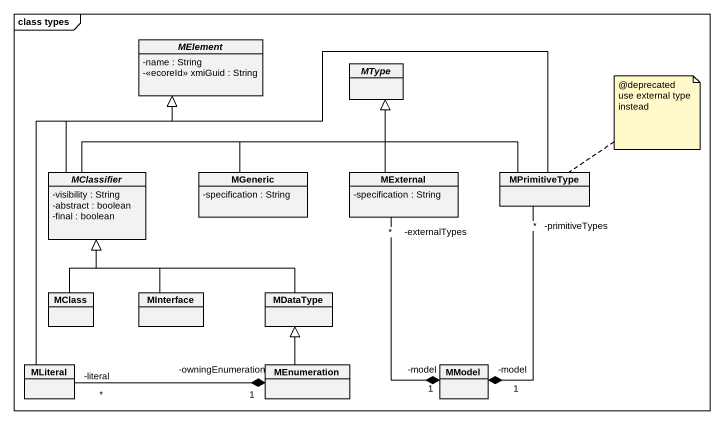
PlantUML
@startuml
mainframe class types
hide circle
hide empty members
skinparam classAttributeIconSize 0
abstract class MElement {
  -name : String
  -<<ecoreId>> xmiGuid : String
}
abstract class MType
abstract class MClassifier {
  -visibility : String
  -abstract : boolean
  -final : boolean
}
class MGeneric {
  -specification : String
}
class MExternal {
  -specification : String
}
class MPrimitiveType
class MClass
class MInterface
class MDataType
class MLiteral
class MEnumeration
class MModel
MClassifier -up-|> MElement
MClassifier -right-|> MType
MGeneric -up-|> MType
MExternal -up-|> MType
MPrimitiveType -left-|> MElement
MPrimitiveType -up-|> MType
MClass -up-|> MClassifier
MInterface -up-|> MClassifier
MDataType -left-|> MClassifier
MLiteral -up-|> MElement
MEnumeration -up-|> MDataType
MEnumeration "-owningEnumeration\n1" *-left- "-literal\n*" MLiteral
MModel "-model\n1" *-up- "-externalTypes\n*" MExternal
MModel "-model\n1" *-up- "-primitiveTypes\n*" MPrimitiveType
note top of MPrimitiveType
  ~@deprecated
  use external type instead
end note
@enduml
